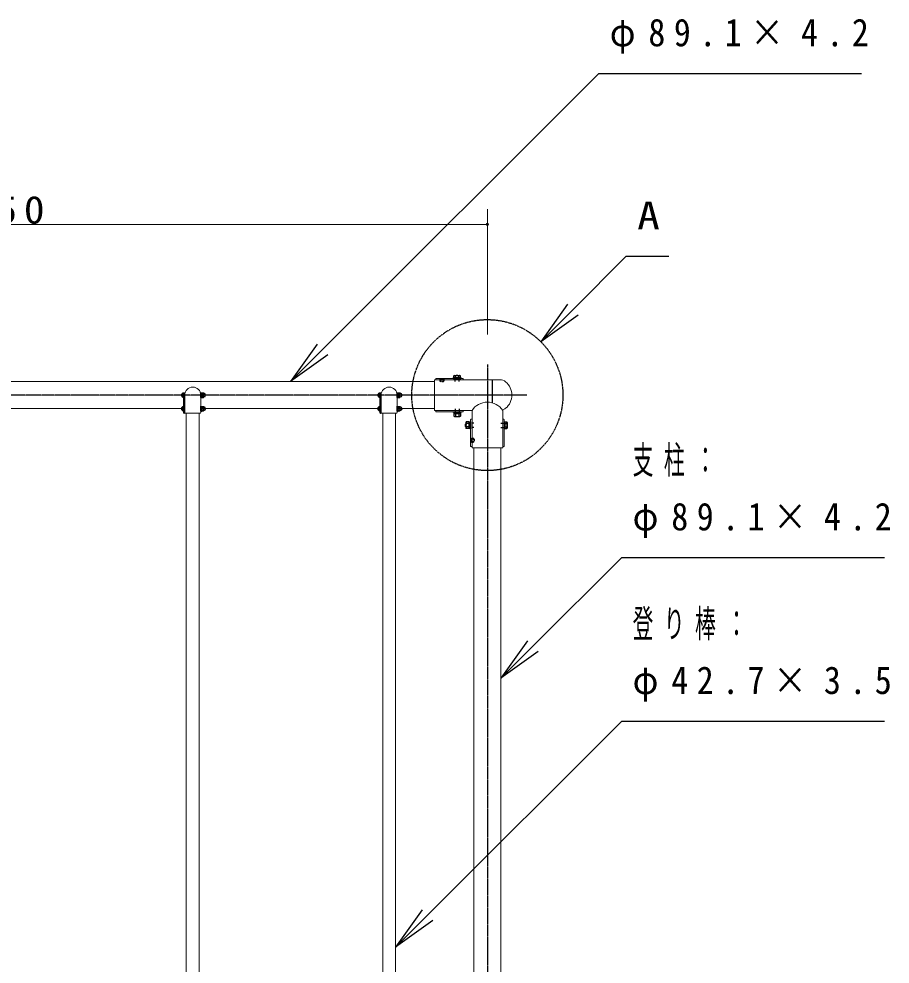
# Model space of a CAD drawing. Units: millimetres at full size; details may follow other scales. Extents: x -19540 to 51, y -990 to 13350.
# Drawn here: x -14075 to -11192, y 4566 to 7696 of the extents above; entities that cross this region are included whole.
import ezdxf
from ezdxf.enums import TextEntityAlignment as Align

# ---------------------------------------------------------------- set-up
doc = ezdxf.new("R2010")
doc.units = ezdxf.units.MM
for name, pattern in [('USER2', [6, 3, -1, 1, -1]), ('USER3', [8, 3, -1, 1, -1, 1, -1]), ('USER4', [8, 5, -3])]:
    doc.linetypes.add(name, pattern=pattern)
doc.layers.add('線', color=2, linetype='Continuous', lineweight=25)
doc.layers.add('補助', color=2, linetype='Continuous', lineweight=13)
doc.styles.add('ＭＳ ゴシック', font='')
doc.styles.get('ＭＳ ゴシック').set_extended_font_data('MS Gothic')

# ---------------------------------------------------------------- blocks, each defined once
blk = doc.blocks.new('dimension_origin')
at = {"color": 0, "linetype": 'Continuous', "lineweight": -2}
blk.add_circle((0, 0), 1.25, dxfattribs=at)

msp = doc.modelspace()

# ---------------------------------------------------------------- linework, layer by layer
at = {"layer": '線', "color": 20, "linetype": 'USER2'}
for p, q in [((-12525, 6550.8), (-12525, 3500)), ((-12394, 6450), (-15906, 6450))]:
    msp.add_line(p, q, dxfattribs=at)
at = {"layer": '線'}
for p, q in [((-12635.97, 6514.163), (-12634, 6515.3)), ((-12635.97, 6507.8), (-12635.97, 6514.163)), ((-12634, 6515.3), (-12616, 6515.3)), ((-12630.485, 6507.8), (-12630.485, 6514.163)), ((-12619.515, 6507.8), (-12619.515, 6514.163)), ((-12614.03, 6514.163), (-12616, 6515.3)), ((-12614.03, 6507.8), (-12614.03, 6514.163)), ((-12637, 6507.8), (-12613, 6507.8)), ((-12637, 6505.3), (-12637, 6507.8)), ((-12637, 6505.3), (-12613, 6505.3)), ((-12635.97, 6507.8), (-12614.03, 6507.8)), ((-12613, 6507.8), (-12613, 6505.3)), ((-12507.5, 6424.046), (-12507.5, 6500.8)), ((-12507.5, 6424.046), (-12507.5, 6500.8)), ((-13536.35, 6446.5), (-13536.35, 6453.5)), ((-13533.1, 6456.9), (-13532.1, 6456.9)), ((-13533.1, 6443.1), (-13533.1, 6456.9)), ((-13532.1, 6458), (-13530.5, 6458)), ((-13532.1, 6442), (-13532.1, 6458)), ((-13532.1, 6443.1), (-13532.1, 6456.9)), ((-13530.5, 6458), (-13530.5, 6442)), ((-13530.5, 6455), (-13530.5, 6392)), ((-13528.5, 6457), (-13525.559, 6457)), ((-13473.5, 6458), (-13471.9, 6458)), ((-13473.5, 6442), (-13473.5, 6458)), ((-13471.9, 6458), (-13471.9, 6442)), ((-13471.9, 6442.3), (-13471.9, 6457.7)), ((-13471.9, 6457.7), (-13469.9, 6457.7)), ((-13469.9, 6450.682), (-13471.9, 6450.146)), ((-13469.9, 6449.854), (-13471.9, 6449.318)), ((-13469.9, 6442.3), (-13469.9, 6457.7)), ((-13469.9, 6457.506), (-13464.125, 6457.506)), ((-13469.9, 6442.494), (-13469.9, 6457.506)), ((-13469.9, 6453.753), (-13464.125, 6453.753)), ((-13464.125, 6457.506), (-13463.4, 6456.25)), ((-13463.4, 6443.75), (-13463.4, 6456.25)), ((-12886.35, 6446.5), (-12886.35, 6453.5)), ((-12883.1, 6456.9), (-12882.1, 6456.9)), ((-12883.1, 6443.1), (-12883.1, 6456.9)), ((-12882.1, 6458), (-12880.5, 6458)), ((-12882.1, 6442), (-12882.1, 6458)), ((-12882.1, 6443.1), (-12882.1, 6456.9)), ((-12880.5, 6458), (-12880.5, 6442)), ((-12880.5, 6455), (-12880.5, 6392)), ((-12878.5, 6457), (-12875.559, 6457)), ((-12823.5, 6458), (-12821.9, 6458)), ((-12823.5, 6442), (-12823.5, 6458)), ((-12821.9, 6458), (-12821.9, 6442)), ((-12821.9, 6442.3), (-12821.9, 6457.7)), ((-12821.9, 6457.7), (-12819.9, 6457.7)), ((-12819.9, 6450.682), (-12821.9, 6450.146)), ((-12819.9, 6449.854), (-12821.9, 6449.318)), ((-12819.9, 6442.3), (-12819.9, 6457.7)), ((-12819.9, 6457.506), (-12814.125, 6457.506)), ((-12819.9, 6442.494), (-12819.9, 6457.506)), ((-12819.9, 6453.753), (-12814.125, 6453.753)), ((-12814.125, 6457.506), (-12813.4, 6456.25)), ((-12813.4, 6443.75), (-12813.4, 6456.25)), ((-13533.1, 6443.1), (-13532.1, 6443.1)), ((-13532.1, 6442), (-13530.5, 6442)), ((-13473.5, 6442), (-13471.9, 6442)), ((-13471.9, 6442.3), (-13469.9, 6442.3)), ((-13469.9, 6446.247), (-13464.125, 6446.247)), ((-13469.9, 6442.494), (-13464.125, 6442.494)), ((-13464.125, 6442.494), (-13463.4, 6443.75)), ((-12883.1, 6443.1), (-12882.1, 6443.1)), ((-12882.1, 6442), (-12880.5, 6442)), ((-12823.5, 6442), (-12821.9, 6442)), ((-12821.9, 6442.3), (-12819.9, 6442.3)), ((-12819.9, 6446.247), (-12814.125, 6446.247)), ((-12819.9, 6442.494), (-12814.125, 6442.494)), ((-12814.125, 6442.494), (-12813.4, 6443.75)), ((-13536.35, 6401.5), (-13536.35, 6408.5)), ((-13533.1, 6411.9), (-13532.1, 6411.9)), ((-13533.1, 6398.1), (-13533.1, 6411.9)), ((-13533.1, 6398.1), (-13532.1, 6398.1)), ((-13532.1, 6413), (-13530.5, 6413)), ((-13532.1, 6397), (-13532.1, 6413)), ((-13532.1, 6398.1), (-13532.1, 6411.9)), ((-13532.1, 6397), (-13530.5, 6397)), ((-13530.5, 6413), (-13530.5, 6397)), ((-13473.5, 6413), (-13471.9, 6413)), ((-13473.5, 6397), (-13473.5, 6413)), ((-13473.5, 6397), (-13471.9, 6397)), ((-13471.9, 6413), (-13471.9, 6397)), ((-13471.9, 6397.3), (-13471.9, 6412.7)), ((-13471.9, 6412.7), (-13469.9, 6412.7)), ((-13469.9, 6405.682), (-13471.9, 6405.146)), ((-13469.9, 6404.854), (-13471.9, 6404.318)), ((-13471.9, 6397.3), (-13469.9, 6397.3)), ((-13469.9, 6397.3), (-13469.9, 6412.7)), ((-13469.9, 6412.506), (-13464.125, 6412.506)), ((-13469.9, 6397.494), (-13469.9, 6412.506)), ((-13469.9, 6408.753), (-13464.125, 6408.753)), ((-13469.9, 6401.247), (-13464.125, 6401.247)), ((-13469.9, 6397.494), (-13464.125, 6397.494)), ((-13464.125, 6412.506), (-13463.4, 6411.25)), ((-13464.125, 6397.494), (-13463.4, 6398.75)), ((-13463.4, 6398.75), (-13463.4, 6411.25)), ((-12886.35, 6401.5), (-12886.35, 6408.5)), ((-12883.1, 6411.9), (-12882.1, 6411.9)), ((-12883.1, 6398.1), (-12883.1, 6411.9)), ((-12883.1, 6398.1), (-12882.1, 6398.1)), ((-12882.1, 6413), (-12880.5, 6413)), ((-12882.1, 6397), (-12882.1, 6413)), ((-12882.1, 6398.1), (-12882.1, 6411.9)), ((-12882.1, 6397), (-12880.5, 6397)), ((-12880.5, 6413), (-12880.5, 6397)), ((-12823.5, 6413), (-12821.9, 6413)), ((-12823.5, 6397), (-12823.5, 6413)), ((-12823.5, 6397), (-12821.9, 6397)), ((-12821.9, 6413), (-12821.9, 6397)), ((-12821.9, 6397.3), (-12821.9, 6412.7)), ((-12821.9, 6412.7), (-12819.9, 6412.7)), ((-12819.9, 6405.682), (-12821.9, 6405.146)), ((-12819.9, 6404.854), (-12821.9, 6404.318)), ((-12821.9, 6397.3), (-12819.9, 6397.3)), ((-12819.9, 6397.3), (-12819.9, 6412.7)), ((-12819.9, 6412.506), (-12814.125, 6412.506)), ((-12819.9, 6397.494), (-12819.9, 6412.506)), ((-12819.9, 6408.753), (-12814.125, 6408.753)), ((-12819.9, 6401.247), (-12814.125, 6401.247)), ((-12819.9, 6397.494), (-12814.125, 6397.494)), ((-12814.125, 6412.506), (-12813.4, 6411.25)), ((-12814.125, 6397.494), (-12813.4, 6398.75)), ((-12813.4, 6398.75), (-12813.4, 6411.25)), ((-12637, 6394.7), (-12613, 6394.7)), ((-12637, 6392.2), (-12637, 6394.7)), ((-12637, 6392.2), (-12613, 6392.2)), ((-12635.97, 6389.2), (-12614.03, 6389.2)), ((-12635.97, 6389.2), (-12635.97, 6380.337)), ((-12635.75, 6392.2), (-12614.25, 6392.2)), ((-12635.75, 6392.2), (-12635.75, 6389.2)), ((-12635.75, 6389.2), (-12614.25, 6389.2)), ((-12630.485, 6389.2), (-12630.485, 6380.337)), ((-12625.167, 6389.2), (-12625.971, 6392.2)), ((-12624.029, 6389.2), (-12624.833, 6392.2)), ((-12619.515, 6389.2), (-12619.515, 6380.337)), ((-12614.25, 6392.2), (-12614.25, 6389.2)), ((-12614.03, 6389.2), (-12614.03, 6380.337)), ((-12613, 6394.7), (-12613, 6392.2)), ((-12635.97, 6380.337), (-12634, 6379.2)), ((-12634, 6379.2), (-12616, 6379.2)), ((-12631, 6379.8), (-12629, 6377.8)), ((-12621, 6377.8), (-12629, 6377.8)), ((-12619, 6379.8), (-12621, 6377.8)), ((-12614.03, 6380.337), (-12616, 6379.2)), ((-12595.2, 6356), (-12597.2, 6354)), ((-12597.2, 6346), (-12597.2, 6354)), ((-12594.663, 6360.97), (-12595.8, 6359)), ((-12595.8, 6359), (-12595.8, 6341)), ((-12585.8, 6360.97), (-12594.663, 6360.97)), ((-12585.8, 6355.485), (-12594.663, 6355.485)), ((-12585.8, 6360.97), (-12585.8, 6339.03)), ((-12585.8, 6360.75), (-12585.8, 6339.25)), ((-12582.8, 6360.75), (-12585.8, 6360.75)), ((-12582.8, 6362), (-12580.3, 6362)), ((-12582.8, 6362), (-12582.8, 6338)), ((-12582.8, 6360.75), (-12582.8, 6339.25)), ((-12580.3, 6362), (-12580.3, 6338)), ((-12469.7, 6362), (-12467.2, 6362)), ((-12469.7, 6362), (-12469.7, 6338)), ((-12467.2, 6362), (-12467.2, 6338)), ((-12467.2, 6360.97), (-12467.2, 6339.03)), ((-12467.2, 6360.97), (-12460.837, 6360.97)), ((-12467.2, 6355.485), (-12460.837, 6355.485)), ((-12460.837, 6360.97), (-12459.7, 6359)), ((-12459.7, 6359), (-12459.7, 6341)), ((-12595.2, 6344), (-12597.2, 6346)), ((-12594.663, 6339.03), (-12595.8, 6341)), ((-12585.8, 6344.515), (-12594.663, 6344.515)), ((-12585.8, 6339.03), (-12594.663, 6339.03)), ((-12585.8, 6350.167), (-12582.8, 6350.971)), ((-12585.8, 6349.029), (-12582.8, 6349.833)), ((-12582.8, 6339.25), (-12585.8, 6339.25)), ((-12580.3, 6338), (-12582.8, 6338)), ((-12467.2, 6338), (-12469.7, 6338)), ((-12467.2, 6344.515), (-12460.837, 6344.515)), ((-12467.2, 6339.03), (-12460.837, 6339.03)), ((-12460.837, 6339.03), (-12459.7, 6341))]:
    msp.add_line(p, q, dxfattribs=at)
at = {"layer": '線', "color": 7, "lineweight": 13}
for p, q in [((-15600, 6494.55), (-12700, 6494.55)), ((-12700, 6399.2), (-12700, 6500.8)), ((-12700, 6500.8), (-12507.5, 6500.8)), ((-12695, 6504.3), (-12695, 6500.8)), ((-12695, 6500.8), (-12605, 6500.8)), ((-12606, 6505.3), (-12694, 6505.3)), ((-12605, 6500.8), (-12605, 6504.3)), ((-12507.5, 6500.8), (-12483.701, 6500.8)), ((-13526.5, 6450), (-13526.5, 6392)), ((-13473.5, 6450), (-13473.5, 6392)), ((-12876.5, 6450), (-12876.5, 6392)), ((-12823.5, 6450), (-12823.5, 6392)), ((-14123.5, 6405.45), (-13530.5, 6405.45)), ((-13528.5, 6390), (-13475.5, 6390)), ((-13521.35, 6390), (-13521.35, 3550)), ((-13478.65, 6390), (-13478.65, 3550)), ((-13473.5, 6405.45), (-12880.5, 6405.45)), ((-12878.5, 6390), (-12825.5, 6390)), ((-12871.35, 6390), (-12871.35, 3355)), ((-12828.65, 6390), (-12828.65, 3355)), ((-12823.5, 6405.45), (-12700, 6405.45)), ((-12700, 6399.2), (-12575.8, 6399.2)), ((-12695, 6395.7), (-12695, 6399.2)), ((-12695, 6399.2), (-12605, 6399.2)), ((-12606, 6394.7), (-12694, 6394.7)), ((-12605, 6399.2), (-12605, 6395.7)), ((-12575.8, 6275), (-12575.8, 6399.2)), ((-12474.2, 6399.2), (-12474.2, 6400.744)), ((-12474.2, 6275), (-12474.2, 6399.2)), ((-12580.3, 6369), (-12580.3, 6281)), ((-12575.8, 6370), (-12579.3, 6370)), ((-12575.8, 6280), (-12575.8, 6370)), ((-12474.2, 6370), (-12470.7, 6370)), ((-12474.2, 6280), (-12474.2, 6370)), ((-12469.7, 6369), (-12469.7, 6281)), ((-12579.3, 6280), (-12575.8, 6280)), ((-12575.8, 6275), (-12474.2, 6275)), ((-12569.55, 6275), (-12569.55, 3550)), ((-12480.45, 6275), (-12480.45, 3550)), ((-12470.7, 6280), (-12474.2, 6280))]:
    msp.add_line(p, q, dxfattribs=at)
at = {"layer": '線', "color": 4, "linetype": 'USER4'}
for p, q in [((-12681, 6495.1), (-12681, 6505.3)), ((-12681, 6502.25), (-12677.969, 6504)), ((-12681, 6502.25), (-12669, 6502.25)), ((-12681, 6502.25), (-12681, 6496)), ((-12681, 6496), (-12679, 6494)), ((-12669, 6496), (-12681, 6496)), ((-12680.3, 6495.1), (-12680.3, 6505.3)), ((-12680, 6502.827), (-12680, 6495)), ((-12671, 6494), (-12679, 6494)), ((-12677.969, 6504), (-12672.031, 6504)), ((-12669, 6502.25), (-12672.031, 6504)), ((-12669, 6496), (-12671, 6494)), ((-12670, 6502.827), (-12670, 6495)), ((-12669.7, 6495.1), (-12669.7, 6505.3)), ((-12669, 6495.1), (-12669, 6505.3)), ((-12669, 6502.25), (-12669, 6496)), ((-12632, 6495.1), (-12632, 6505.3)), ((-12618, 6495.1), (-12618, 6505.3)), ((-12632, 6404.9), (-12632, 6394.7)), ((-12618, 6404.9), (-12618, 6394.7)), ((-12570.1, 6357), (-12580.3, 6357)), ((-12479.9, 6357), (-12469.7, 6357)), ((-12570.1, 6343), (-12580.3, 6343)), ((-12479.9, 6343), (-12469.7, 6343)), ((-12570.1, 6306), (-12580.3, 6306)), ((-12570.1, 6305.3), (-12580.3, 6305.3)), ((-12570.1, 6294.7), (-12580.3, 6294.7)), ((-12570.1, 6294), (-12580.3, 6294)), ((-12577.25, 6306), (-12579, 6302.969)), ((-12579, 6297.031), (-12579, 6302.969)), ((-12577.25, 6294), (-12579, 6297.031)), ((-12577.827, 6305), (-12570, 6305)), ((-12577.827, 6295), (-12570, 6295)), ((-12577.25, 6294), (-12577.25, 6306)), ((-12577.25, 6306), (-12571, 6306)), ((-12577.25, 6294), (-12571, 6294)), ((-12571, 6306), (-12569, 6304)), ((-12571, 6306), (-12571, 6294)), ((-12571, 6294), (-12569, 6296)), ((-12569, 6304), (-12569, 6296))]:
    msp.add_line(p, q, dxfattribs=at)
at = {"layer": '線', "linetype": 'USER3'}
msp.add_circle((-12525, 6450), 250, dxfattribs=at)
at = {"layer": '線'}
for centre, radius, start, end in [((-12633.227, 6509.413), 5.485, 60.00001, 119.99999), ((-12625, 6501.504), 13.796, 66.57346, 113.42654), ((-12616.773, 6509.413), 5.485, 60.00001, 119.99999), ((-13529.285, 6450), 7.884, 118.93814, 153.64619), ((-13528.5, 6455), 2, 90, 180), ((-13467.375, 6455.629), 3.753, 330.00001, 29.99999), ((-13473.477, 6450), 10.076, 338.13461, 21.86539), ((-13463.655, 6450), 6.255, 272.33828, 87.66172), ((-12879.285, 6450), 7.884, 118.93814, 153.64619), ((-12878.5, 6455), 2, 90, 180), ((-12817.375, 6455.629), 3.753, 330.00001, 29.99999), ((-12823.477, 6450), 10.076, 338.13461, 21.86539), ((-12813.655, 6450), 6.255, 272.33828, 87.66172), ((-13529.285, 6450), 7.884, 206.35381, 241.06186), ((-13467.375, 6444.371), 3.753, 330.00001, 29.99999), ((-12879.285, 6450), 7.884, 206.35381, 241.06186), ((-12817.375, 6444.371), 3.753, 330.00001, 29.99999), ((-13529.285, 6405), 7.884, 118.93814, 153.64619), ((-13529.285, 6405), 7.884, 206.35381, 241.06186), ((-13528.5, 6392), 2, 180, 270), ((-13467.375, 6410.629), 3.753, 330.00001, 29.99999), ((-13473.477, 6405), 10.076, 338.13461, 21.86539), ((-13467.375, 6399.371), 3.753, 330.00001, 29.99999), ((-13463.655, 6405), 6.255, 272.33828, 87.66172), ((-12879.285, 6405), 7.884, 118.93814, 153.64619), ((-12879.285, 6405), 7.884, 206.35381, 241.06186), ((-12878.5, 6392), 2, 180, 270), ((-12817.375, 6410.629), 3.753, 330.00001, 29.99999), ((-12823.477, 6405), 10.076, 338.13461, 21.86539), ((-12817.375, 6399.371), 3.753, 330.00001, 29.99999), ((-12813.655, 6405), 6.255, 272.33828, 87.66172), ((-12633.227, 6385.087), 5.485, 240.00001, 299.99999), ((-12625, 6392.996), 13.796, 246.57346, 293.42654), ((-12616.773, 6385.087), 5.485, 240.00001, 299.99999), ((-12582.004, 6350), 13.796, 156.57346, 203.42654), ((-12589.913, 6358.227), 5.485, 150.00001, 209.99999), ((-12465.587, 6358.227), 5.485, 330.00001, 29.99999), ((-12473.496, 6350), 13.796, 336.57346, 23.42654), ((-12589.913, 6341.773), 5.485, 150.00001, 209.99999), ((-12465.587, 6341.773), 5.485, 330.00001, 29.99999)]:
    msp.add_arc(centre, radius, start, end, dxfattribs=at)
at = {"layer": '線', "color": 7, "lineweight": 13}
for centre, radius, start, end in [((-12694, 6504.3), 1, 90, 180), ((-12606, 6504.3), 1, 0, 90), ((-12483.701, 6470.8), 30, 50.0062, 90), ((-12501.15, 6450), 57.15, 309.9938, 50.0062), ((-13500, 6450), 26.5, 0, 180), ((-12850, 6450), 26.5, 0, 180), ((-12525, 6365.852), 60.768, 33.28308, 146.71692), ((-13524.5, 6392), 2, 180, 270), ((-13475.5, 6392), 2, 270, 0), ((-12874.5, 6392), 2, 180, 270), ((-12825.5, 6392), 2, 270, 0), ((-12694, 6395.7), 1, 180, 270), ((-12606, 6395.7), 1, 270, 0), ((-12483.701, 6429.2), 30, 288.4626, 309.9938), ((-12579.3, 6369), 1, 90, 180), ((-12470.7, 6369), 1, 0, 90), ((-12579.3, 6281), 1, 180, 270), ((-12470.7, 6281), 1, 270, 0)]:
    msp.add_arc(centre, radius, start, end, dxfattribs=at)
at = {"layer": '補助', "lineweight": 25}
for p, q in [((-13070.934, 6600.616), (-12156.25, 7515.3)), ((-12156.25, 7515.3), (-12106.25, 7515.3)), ((-12106.25, 7515.3), (-11286.477, 7515.3)), ((-12242.157, 6732.843), (-12065.381, 6909.619)), ((-12065.381, 6909.619), (-12015.381, 6909.619)), ((-12015.381, 6909.619), (-11924.666, 6909.619)), ((-12259.835, 6750.52), (-12348.223, 6626.777)), ((-12348.223, 6626.777), (-12242.157, 6732.843)), ((-12224.48, 6715.165), (-12348.223, 6626.777)), ((-13088.612, 6618.294), (-13177, 6494.55)), ((-13177, 6494.55), (-13070.934, 6600.616)), ((-13053.256, 6582.938), (-13177, 6494.55)), ((-12374.384, 5618.566), (-12080.45, 5912.5)), ((-12080.45, 5912.5), (-12030.45, 5912.5)), ((-12030.45, 5912.5), (-11210.677, 5912.5)), ((-12392.062, 5636.244), (-12480.45, 5512.5)), ((-12480.45, 5512.5), (-12374.384, 5618.566)), ((-12356.706, 5600.888), (-12480.45, 5512.5)), ((-12722.584, 4728.566), (-12080.45, 5370.7)), ((-12080.45, 5370.7), (-12030.45, 5370.7)), ((-12030.45, 5370.7), (-11210.677, 5370.7)), ((-12740.262, 4746.244), (-12828.65, 4622.5)), ((-12828.65, 4622.5), (-12722.584, 4728.566)), ((-12704.906, 4710.888), (-12828.65, 4622.5))]:
    msp.add_line(p, q, dxfattribs=at)
at = {"layer": '補助'}
for p, q in [((-12525, 6650.8), (-12525, 7065.3)), ((-15775, 7015.3), (-12525, 7015.3))]:
    msp.add_line(p, q, dxfattribs=at)

# ---------------------------------------------------------------- block references
at = {"layer": '補助', "xscale": 3.33, "yscale": 3.33, "rotation": 180}
msp.add_blockref('dimension_origin', (-12525, 7015.3), dxfattribs=at)

# ---------------------------------------------------------------- texts
at = {"layer": '補助', "style": 'ＭＳ ゴシック', "width": 1.2}
msp.add_text('A', height=91.64, dxfattribs=at).set_placement((-12029.131, 7090.869), align=Align.TOP_LEFT)
at = {"layer": '補助', "char_height": 91.64, "style": 'ＭＳ ゴシック'}
for s, insert, attachment_point in [('\\T1.5;\\W0.9;φ89.1×4.2', (-12120, 7696.55), 1), ('\\T1.33;\\W1.1;3250', (-14150, 7016.3), 8), ('\\T1.5;\\W0.55;支柱：', (-12044.2, 6281.25), 1), ('\\T1.5;\\W0.9;φ89.1×4.2', (-12044.2, 6093.75), 1), ('\\T1.5;\\W0.55;登り棒：', (-12044.2, 5739.45), 1), ('\\T1.5;\\W0.9;φ42.7×3.5', (-12044.2, 5551.95), 1)]:
    msp.add_mtext(s, dxfattribs=dict(at, insert=insert, attachment_point=attachment_point))

doc.saveas('drawing.dxf')
